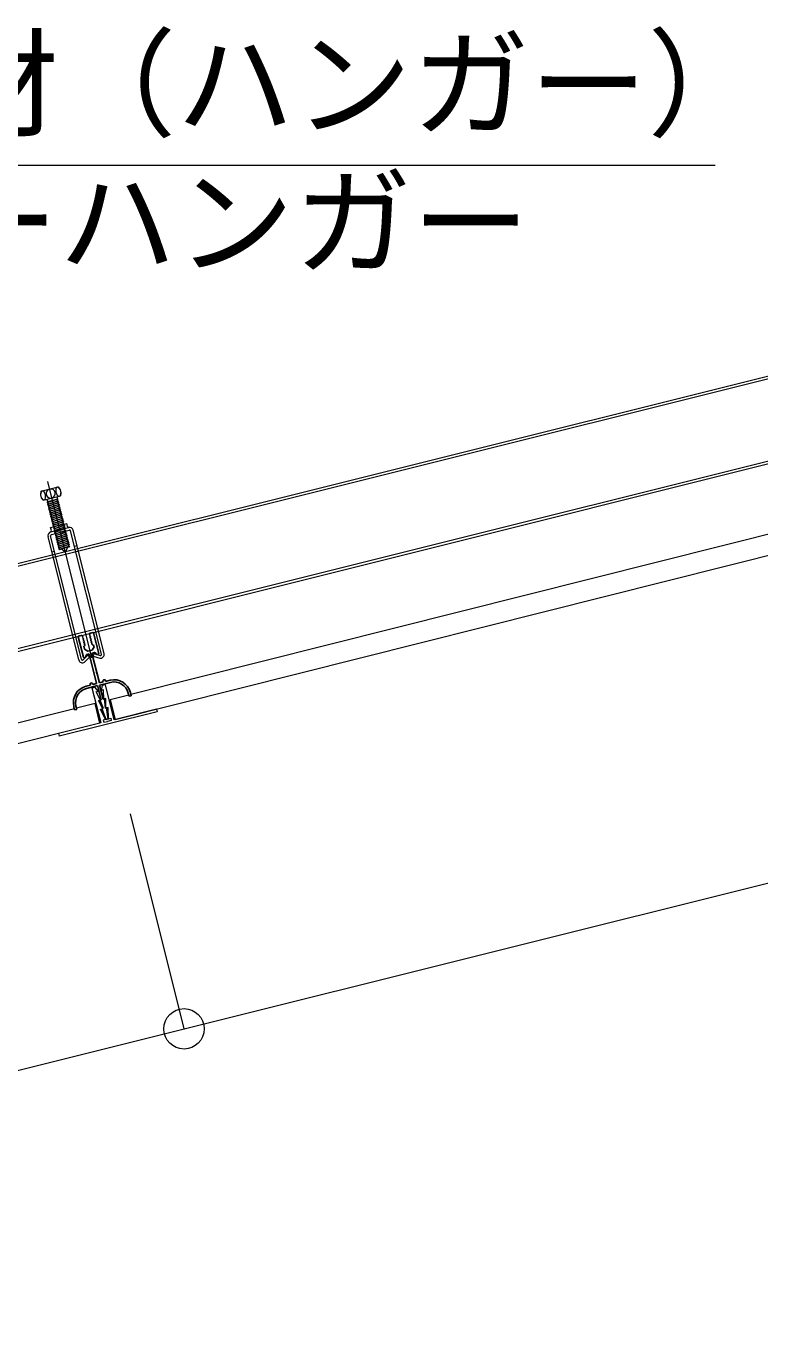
# Model space of a CAD drawing. Units: millimetres on the paper, with parts at other scales. Extents: x -195 to 195, y -135 to 132.
# Drawn here: x 23.57 to 34.47, y 79.23 to 98.65 of the extents above; entities that cross this region are included whole.
import ezdxf
from ezdxf.enums import TextEntityAlignment as Align

# ---------------------------------------------------------------- set-up
doc = ezdxf.new("R2010")
doc.units = ezdxf.units.MM
doc.header["$PDMODE"] = 32
doc.header["$PDSIZE"] = 0.6
doc.linetypes.add('CHAIN1', pattern=[8, 5, -1, 1, -1])
doc.linetypes.add('DASHED1', pattern=[1.8, 1.2, -0.6])
for name, color, linetype, lineweight in [('6-0_中心線', 4, 'CHAIN1', 9), ('6-2_野縁受け', 3, 'Continuous', 18), ('6-3_野縁', 2, 'Continuous', 25), ('6-5_寸法', 4, 'Continuous', 9), ('6-6_文字', 7, 'Continuous', 18), ('6-A_クリップ', 7, 'Continuous', 18), ('6-D_パネル', 4, 'Continuous', 9)]:
    doc.layers.add(name, color=color, linetype=linetype, lineweight=lineweight)
doc.styles.add('ＭＳ ゴシック', font='')
doc.styles.get('ＭＳ ゴシック').set_extended_font_data('MS Gothic')

msp = doc.modelspace()

# ---------------------------------------------------------------- linework, layer by layer
at = {"layer": '6-0_中心線'}
msp.add_line((24.545, 89.272), (23.891, 91.891), dxfattribs=at)
at = {"layer": '6-2_野縁受け'}
for p, q in [((15.222, 88.621), (49.542, 97.191)), ((15.231, 88.582), (49.552, 97.153)), ((15.519, 87.431), (49.839, 96.001)), ((15.529, 87.392), (49.849, 95.962)), ((24.596, 88.832), (24.554, 88.821)), ((24.683, 88.304), (24.554, 88.821)), ((24.748, 88.87), (24.706, 88.859)), ((24.877, 88.352), (24.748, 88.87)), ((25.518, 88.471), (24.062, 88.107)), ((25.508, 88.51), (24.877, 88.352)), ((25.508, 88.51), (25.518, 88.471)), ((24.683, 88.304), (24.053, 88.146)), ((24.053, 88.146), (24.062, 88.107))]:
    msp.add_line(p, q, dxfattribs=at)
for points in [[(24.748, 88.354), (24.677, 88.508), (24.708, 88.516), (24.644, 88.638), (24.675, 88.645), (24.612, 88.767), (24.643, 88.775), (24.596, 88.832)], [(24.796, 88.366), (24.787, 88.536), (24.756, 88.528), (24.754, 88.665), (24.724, 88.657), (24.722, 88.794), (24.691, 88.787), (24.706, 88.859)], [(24.748, 88.354), (24.717, 88.347), (24.725, 88.314), (24.78, 88.328)], [(24.796, 88.366), (24.827, 88.374), (24.835, 88.342), (24.78, 88.328)]]:
    msp.add_lwpolyline(points, dxfattribs=at)
at = {"layer": '6-3_野縁'}
for p, q in [((24.346, 89.584), (24.422, 89.28)), ((24.391, 89.605), (24.354, 89.596)), ((24.403, 89.598), (24.404, 89.595)), ((24.405, 89.593), (24.412, 89.589)), ((24.414, 89.58), (24.41, 89.574)), ((24.411, 89.569), (24.418, 89.565)), ((24.42, 89.556), (24.416, 89.549)), ((24.417, 89.545), (24.424, 89.541)), ((24.426, 89.532), (24.422, 89.525)), ((24.423, 89.521), (24.43, 89.517)), ((24.513, 89.632), (24.509, 89.627)), ((24.512, 89.617), (24.518, 89.614)), ((24.519, 89.609), (24.516, 89.602)), ((24.518, 89.593), (24.524, 89.589)), ((24.519, 89.637), (24.561, 89.647)), ((24.526, 89.585), (24.522, 89.578)), ((24.524, 89.569), (24.53, 89.565)), ((24.532, 89.56), (24.528, 89.554)), ((24.53, 89.545), (24.536, 89.541)), ((24.538, 89.536), (24.534, 89.53)), ((24.536, 89.52), (24.543, 89.517)), ((24.544, 89.512), (24.54, 89.505)), ((24.573, 89.64), (24.649, 89.336)), ((24.433, 89.444), (24.426, 89.442)), ((24.426, 89.442), (24.437, 89.4)), ((24.432, 89.507), (24.428, 89.501)), ((24.429, 89.496), (24.436, 89.492)), ((24.438, 89.483), (24.434, 89.477)), ((24.435, 89.472), (24.442, 89.468)), ((24.437, 89.4), (24.485, 89.371)), ((24.44, 89.449), (24.445, 89.459)), ((24.456, 89.297), (24.472, 89.323)), ((24.507, 89.332), (24.472, 89.323)), ((24.485, 89.371), (24.55, 89.387)), ((24.618, 88.889), (24.507, 89.332)), ((24.542, 89.496), (24.549, 89.492)), ((24.55, 89.488), (24.546, 89.481)), ((24.564, 89.462), (24.548, 89.472)), ((24.66, 88.899), (24.549, 89.342)), ((24.579, 89.436), (24.55, 89.387)), ((24.572, 89.461), (24.573, 89.461)), ((24.573, 89.461), (24.579, 89.436)), ((24.613, 89.327), (24.611, 89.335)), ((24.641, 89.324), (24.625, 89.32)), ((24.434, 89.272), (24.451, 89.276)), ((24.458, 89.289), (24.456, 89.297)), ((24.617, 89.058), (24.625, 89.029)), ((24.712, 88.929), (24.717, 88.913)), ((24.72, 88.942), (24.736, 88.946)), ((24.748, 88.938), (24.752, 88.922)), ((24.752, 88.922), (24.817, 88.938)), ((24.526, 88.866), (24.461, 88.85)), ((24.631, 88.858), (24.469, 88.817)), ((24.522, 88.882), (24.526, 88.866)), ((24.545, 88.898), (24.529, 88.894)), ((24.557, 88.891), (24.561, 88.875)), ((24.618, 88.889), (24.561, 88.875)), ((24.683, 88.647), (24.631, 88.858)), ((24.66, 88.899), (24.717, 88.913)), ((24.663, 88.866), (24.825, 88.906)), ((24.716, 88.655), (24.663, 88.866)), ((25.088, 88.748), (25.1, 88.7)), ((25.12, 88.756), (25.132, 88.708)), ((24.279, 88.546), (24.291, 88.498)), ((24.311, 88.554), (24.323, 88.506)), ((24.664, 88.643), (24.683, 88.647)), ((24.716, 88.518), (24.664, 88.643)), ((24.735, 88.66), (24.716, 88.655)), ((25.132, 88.708), (25.1, 88.7)), ((24.323, 88.506), (24.291, 88.498)), ((24.696, 88.513), (24.716, 88.518)), ((24.756, 88.356), (24.696, 88.513)), ((24.788, 88.364), (24.756, 88.356)), ((24.788, 88.364), (24.767, 88.531))]:
    msp.add_line(p, q, dxfattribs=at)
for points in [[(24.611, 89.335), (24.585, 89.351), (24.549, 89.342)], [(24.767, 88.531), (24.748, 88.526), (24.735, 88.66)]]:
    msp.add_lwpolyline(points, dxfattribs=at)
for centre, radius, start, end in [((24.356, 89.586), 0.01, 104.0211, 194.0211), ((24.393, 89.595), 0.01, 14.0211, 104.0211), ((24.407, 89.596), 0.0033, 194.0211, 238.8915), ((24.413, 89.572), 0.0033, 149.1507, 238.8915), ((24.408, 89.584), 0.0067, 329.1506, 58.8916), ((24.419, 89.548), 0.0033, 149.1507, 238.8915), ((24.414, 89.559), 0.0067, 329.1506, 58.8916), ((24.425, 89.523), 0.0033, 149.1507, 238.8915), ((24.42, 89.535), 0.0067, 329.1506, 58.8916), ((24.426, 89.511), 0.0067, 329.1506, 58.8916), ((24.515, 89.623), 0.0067, 149.1507, 238.8915), ((24.522, 89.627), 0.01, 104.0211, 149.1507), ((24.521, 89.599), 0.0067, 149.1507, 238.8915), ((24.517, 89.611), 0.0033, 329.1506, 58.8916), ((24.527, 89.575), 0.0067, 149.1507, 238.8915), ((24.523, 89.586), 0.0033, 329.1506, 58.8916), ((24.533, 89.55), 0.0067, 149.1507, 238.8915), ((24.529, 89.562), 0.0033, 329.1506, 58.8916), ((24.539, 89.526), 0.0067, 149.1507, 238.8915), ((24.535, 89.538), 0.0033, 329.1506, 58.8916), ((24.541, 89.514), 0.0033, 329.1506, 58.8916), ((24.563, 89.638), 0.01, 14.0211, 104.0211), ((24.431, 89.499), 0.0033, 149.1507, 238.8915), ((24.431, 89.453), 0.01, 284.0211, 334.5118), ((24.437, 89.475), 0.0033, 149.1507, 238.8915), ((24.432, 89.487), 0.0067, 329.1506, 58.8916), ((24.439, 89.462), 0.0067, 334.5118, 58.8916), ((24.545, 89.502), 0.0067, 149.1507, 238.8915), ((24.552, 89.478), 0.0067, 149.1507, 238.8915), ((24.547, 89.489), 0.0033, 329.1506, 58.8916), ((24.569, 89.471), 0.01, 238.8915, 284.0211), ((24.623, 89.33), 0.01, 194.0211, 284.0211), ((24.639, 89.334), 0.01, 284.0211, 14.0211), ((24.432, 89.282), 0.01, 194.0211, 284.0211), ((24.448, 89.286), 0.01, 284.0211, 14.0211), ((24.722, 88.932), 0.01, 104.0211, 194.0211), ((24.738, 88.936), 0.01, 14.0211, 104.0211), ((24.877, 88.696), 0.25, 14.0211, 104.0211), ((24.522, 88.607), 0.25, 104.0211, 194.0211), ((24.522, 88.607), 0.217, 104.0211, 194.0211), ((24.531, 88.884), 0.01, 104.0211, 194.0211), ((24.548, 88.888), 0.01, 14.0211, 104.0211), ((24.877, 88.696), 0.217, 14.0211, 104.0211)]:
    msp.add_arc(centre, radius, start, end, dxfattribs=at)
at = {"layer": '6-5_寸法'}
msp.add_line((25.92, 83.764), (55.576, 91.17), dxfattribs=at)
msp.add_lwpolyline([(7.78, 79.234), (25.92, 83.764), (25.123, 86.955)], dxfattribs=at)
at = {"layer": '6-5_寸法', "color": 3}
msp.add_point((25.916, 83.763), dxfattribs=at)
at = {"layer": '6-6_文字'}
msp.add_line((18.853, 96.588), (33.804, 96.588), dxfattribs=at)
at = {"layer": '6-A_クリップ'}
for p, q in [((23.79, 91.745), (23.786, 91.692)), ((23.786, 91.692), (23.796, 91.649)), ((23.79, 91.745), (24.048, 91.809)), ((23.796, 91.649), (23.823, 91.611)), ((23.823, 91.611), (24.082, 91.675)), ((24.027, 91.661), (24.035, 91.629)), ((24.048, 91.809), (24.077, 91.765)), ((24.077, 91.765), (24.088, 91.721)), ((24.088, 91.721), (24.082, 91.675)), ((23.883, 91.576), (24.042, 91.63)), ((23.883, 91.576), (23.895, 91.588)), ((23.883, 91.576), (23.884, 91.573)), ((24.043, 91.626), (23.884, 91.573)), ((23.884, 91.573), (23.9, 91.568)), ((23.89, 91.55), (24.048, 91.604)), ((23.89, 91.55), (23.902, 91.562)), ((23.89, 91.55), (23.891, 91.547)), ((24.049, 91.601), (23.891, 91.547)), ((23.891, 91.547), (23.907, 91.543)), ((23.896, 91.525), (24.055, 91.578)), ((23.896, 91.525), (23.908, 91.536)), ((23.896, 91.525), (23.897, 91.521)), ((24.055, 91.575), (23.897, 91.521)), ((23.897, 91.521), (23.913, 91.517)), ((23.903, 91.499), (24.061, 91.552)), ((24.062, 91.549), (23.903, 91.495)), ((23.903, 91.499), (23.915, 91.51)), ((23.903, 91.499), (23.903, 91.495)), ((23.903, 91.495), (23.919, 91.491)), ((23.909, 91.473), (24.068, 91.526)), ((23.909, 91.473), (23.921, 91.484)), ((23.909, 91.473), (23.91, 91.47)), ((24.068, 91.523), (23.91, 91.47)), ((23.91, 91.47), (23.926, 91.465)), ((23.916, 91.447), (24.074, 91.5)), ((24.075, 91.497), (23.916, 91.444)), ((23.916, 91.447), (23.928, 91.459)), ((23.922, 91.421), (24.08, 91.474)), ((24.081, 91.471), (23.923, 91.418)), ((23.928, 91.395), (24.087, 91.449)), ((24.043, 91.626), (24.031, 91.615)), ((24.048, 91.604), (24.032, 91.608)), ((24.049, 91.601), (24.037, 91.589)), ((24.055, 91.578), (24.039, 91.582)), ((24.042, 91.63), (24.04, 91.63)), ((24.042, 91.63), (24.043, 91.626)), ((24.055, 91.575), (24.043, 91.563)), ((24.061, 91.552), (24.045, 91.557)), ((24.048, 91.604), (24.049, 91.601)), ((24.062, 91.549), (24.05, 91.537)), ((24.068, 91.526), (24.052, 91.531)), ((24.055, 91.578), (24.055, 91.575)), ((24.068, 91.523), (24.056, 91.511)), ((24.074, 91.5), (24.058, 91.505)), ((24.061, 91.552), (24.062, 91.549)), ((24.075, 91.497), (24.063, 91.485)), ((24.08, 91.474), (24.064, 91.479)), ((24.068, 91.526), (24.068, 91.523)), ((24.081, 91.471), (24.069, 91.46)), ((24.087, 91.449), (24.071, 91.453)), ((24.074, 91.5), (24.075, 91.497)), ((24.08, 91.474), (24.081, 91.471)), ((24.087, 91.449), (24.088, 91.445)), ((23.916, 91.447), (23.916, 91.444)), ((23.916, 91.444), (23.932, 91.439)), ((23.922, 91.421), (23.934, 91.433)), ((23.922, 91.421), (23.923, 91.418)), ((23.923, 91.418), (23.939, 91.413)), ((23.928, 91.395), (23.94, 91.407)), ((23.928, 91.395), (23.929, 91.392)), ((24.088, 91.445), (23.929, 91.392)), ((23.929, 91.392), (23.945, 91.387)), ((23.934, 91.208), (24.173, 91.268)), ((23.935, 91.369), (24.093, 91.423)), ((23.935, 91.369), (23.947, 91.381)), ((23.935, 91.369), (23.936, 91.366)), ((24.094, 91.419), (23.936, 91.366)), ((23.936, 91.366), (23.952, 91.362)), ((23.941, 91.343), (24.1, 91.397)), ((23.941, 91.343), (23.953, 91.355)), ((23.941, 91.343), (23.942, 91.34)), ((24.101, 91.394), (23.942, 91.34)), ((23.942, 91.34), (23.958, 91.336)), ((23.948, 91.318), (24.106, 91.371)), ((23.948, 91.318), (23.96, 91.329)), ((23.948, 91.318), (23.949, 91.314)), ((24.107, 91.368), (23.949, 91.314)), ((23.949, 91.314), (23.965, 91.31)), ((23.954, 91.292), (24.113, 91.345)), ((23.954, 91.292), (23.966, 91.303)), ((23.954, 91.292), (23.955, 91.288)), ((24.114, 91.342), (23.955, 91.288)), ((23.955, 91.288), (23.971, 91.284)), ((23.961, 91.266), (24.119, 91.319)), ((23.961, 91.266), (23.973, 91.277)), ((23.961, 91.266), (23.962, 91.263)), ((24.12, 91.316), (23.962, 91.263)), ((23.962, 91.263), (23.978, 91.258)), ((23.967, 91.24), (24.126, 91.293)), ((24.127, 91.29), (23.968, 91.237)), ((24.088, 91.445), (24.076, 91.434)), ((24.093, 91.423), (24.077, 91.427)), ((24.094, 91.419), (24.082, 91.408)), ((24.1, 91.397), (24.084, 91.401)), ((24.101, 91.394), (24.089, 91.382)), ((24.106, 91.371), (24.09, 91.376)), ((24.093, 91.423), (24.094, 91.419)), ((24.107, 91.368), (24.095, 91.356)), ((24.113, 91.345), (24.097, 91.35)), ((24.1, 91.397), (24.101, 91.394)), ((24.114, 91.342), (24.102, 91.33)), ((24.119, 91.319), (24.103, 91.324)), ((24.106, 91.371), (24.107, 91.368)), ((24.12, 91.316), (24.108, 91.304)), ((24.126, 91.293), (24.11, 91.298)), ((24.113, 91.345), (24.114, 91.342)), ((24.127, 91.29), (24.115, 91.278)), ((24.13, 91.268), (24.116, 91.272)), ((24.119, 91.319), (24.12, 91.316)), ((24.126, 91.293), (24.127, 91.29)), ((24.185, 91.219), (24.173, 91.268)), ((24.353, 89.241), (23.896, 91.071)), ((23.946, 91.16), (23.934, 91.208)), ((24.392, 89.25), (23.935, 91.081)), ((23.937, 91.14), (24.202, 91.206)), ((23.947, 91.101), (24.212, 91.168)), ((23.967, 91.24), (23.979, 91.252)), ((23.967, 91.24), (23.968, 91.237)), ((23.968, 91.237), (23.984, 91.232)), ((24, 91.111), (24.158, 91.164)), ((24.159, 91.161), (24, 91.107)), ((24, 91.111), (24.012, 91.122)), ((24, 91.111), (24, 91.107)), ((24, 91.107), (24.016, 91.103)), ((24.006, 91.085), (24.164, 91.138)), ((24.006, 91.085), (24.018, 91.096)), ((24.006, 91.085), (24.007, 91.082)), ((24.165, 91.135), (24.007, 91.082)), ((24.007, 91.082), (24.023, 91.077)), ((24.012, 91.059), (24.171, 91.112)), ((24.012, 91.059), (24.024, 91.07)), ((24.172, 91.109), (24.013, 91.056)), ((24.019, 91.033), (24.177, 91.086)), ((24.178, 91.083), (24.02, 91.03)), ((24.159, 91.161), (24.147, 91.149)), ((24.164, 91.138), (24.148, 91.143)), ((24.165, 91.135), (24.153, 91.123)), ((24.171, 91.112), (24.155, 91.117)), ((24.158, 91.164), (24.156, 91.165)), ((24.158, 91.164), (24.159, 91.161)), ((24.172, 91.109), (24.16, 91.097)), ((24.177, 91.086), (24.161, 91.091)), ((24.164, 91.138), (24.165, 91.135)), ((24.178, 91.083), (24.166, 91.072)), ((24.184, 91.06), (24.168, 91.065)), ((24.171, 91.112), (24.172, 91.109)), ((24.177, 91.086), (24.178, 91.083)), ((24.69, 89.324), (24.232, 91.155)), ((24.728, 89.335), (24.271, 91.165)), ((24.012, 91.059), (24.013, 91.056)), ((24.013, 91.056), (24.029, 91.051)), ((24.019, 91.033), (24.031, 91.045)), ((24.019, 91.033), (24.02, 91.03)), ((24.02, 91.03), (24.036, 91.025)), ((24.025, 91.007), (24.184, 91.06)), ((24.025, 91.007), (24.037, 91.019)), ((24.025, 91.007), (24.026, 91.004)), ((24.185, 91.057), (24.026, 91.004)), ((24.026, 91.004), (24.042, 90.999)), ((24.032, 90.981), (24.19, 91.035)), ((24.032, 90.981), (24.044, 90.993)), ((24.032, 90.981), (24.033, 90.978)), ((24.191, 91.031), (24.033, 90.978)), ((24.033, 90.978), (24.049, 90.973)), ((24.038, 90.955), (24.197, 91.009)), ((24.038, 90.955), (24.05, 90.967)), ((24.038, 90.955), (24.039, 90.952)), ((24.198, 91.005), (24.039, 90.952)), ((24.039, 90.952), (24.055, 90.948)), ((24.045, 90.93), (24.203, 90.983)), ((24.045, 90.93), (24.057, 90.941)), ((24.045, 90.93), (24.046, 90.926)), ((24.204, 90.98), (24.046, 90.926)), ((24.046, 90.926), (24.062, 90.922)), ((24.051, 90.904), (24.21, 90.957)), ((24.051, 90.904), (24.063, 90.915)), ((24.051, 90.904), (24.052, 90.9)), ((24.211, 90.954), (24.052, 90.9)), ((24.052, 90.9), (24.068, 90.896)), ((24.205, 90.916), (24.059, 90.879)), ((24.059, 90.879), (24.07, 90.889)), ((24.071, 90.882), (24.216, 90.931)), ((24.154, 90.834), (24.09, 90.887)), ((24.217, 90.928), (24.112, 90.892)), ((24.154, 90.834), (24.187, 90.911)), ((24.185, 91.057), (24.173, 91.046)), ((24.19, 91.035), (24.174, 91.039)), ((24.191, 91.031), (24.179, 91.02)), ((24.197, 91.009), (24.181, 91.013)), ((24.184, 91.06), (24.185, 91.057)), ((24.198, 91.005), (24.186, 90.994)), ((24.203, 90.983), (24.187, 90.987)), ((24.19, 91.035), (24.191, 91.031)), ((24.204, 90.98), (24.192, 90.968)), ((24.21, 90.957), (24.194, 90.962)), ((24.197, 91.009), (24.198, 91.005)), ((24.211, 90.954), (24.199, 90.942)), ((24.216, 90.931), (24.2, 90.936)), ((24.203, 90.983), (24.204, 90.98)), ((24.217, 90.928), (24.205, 90.916)), ((24.21, 90.957), (24.211, 90.954)), ((24.216, 90.931), (24.217, 90.928)), ((24.577, 89.335), (24.566, 89.296)), ((24.577, 89.335), (24.672, 89.304)), ((24.487, 89.312), (24.417, 89.24)), ((24.514, 89.283), (24.439, 89.207)), ((24.487, 89.312), (24.514, 89.283)), ((24.566, 89.296), (24.668, 89.265))]:
    msp.add_line(p, q, dxfattribs=at)
at = {"layer": '6-A_クリップ', "linetype": 'DASHED1'}
for p, q in [((23.974, 91.214), (24.132, 91.267)), ((24.133, 91.264), (23.975, 91.211)), ((24.133, 91.264), (24.121, 91.253)), ((24.132, 91.267), (24.133, 91.264)), ((23.974, 91.214), (23.986, 91.226)), ((23.974, 91.214), (23.975, 91.211)), ((23.975, 91.211), (23.991, 91.206)), ((23.98, 91.188), (24.139, 91.242)), ((23.98, 91.188), (23.992, 91.2)), ((23.98, 91.188), (23.981, 91.185)), ((24.139, 91.238), (23.981, 91.185)), ((23.981, 91.185), (23.997, 91.18)), ((23.987, 91.162), (24.145, 91.216)), ((24.146, 91.212), (23.987, 91.159)), ((23.987, 91.162), (23.999, 91.174)), ((23.987, 91.162), (23.987, 91.159)), ((23.987, 91.159), (24.003, 91.155)), ((23.993, 91.136), (24.152, 91.19)), ((23.993, 91.136), (24.005, 91.148)), ((23.993, 91.136), (23.994, 91.133)), ((24.152, 91.187), (23.994, 91.133)), ((23.994, 91.133), (24.005, 91.13)), ((24.139, 91.242), (24.123, 91.246)), ((24.139, 91.238), (24.127, 91.227)), ((24.145, 91.216), (24.129, 91.22)), ((24.146, 91.212), (24.134, 91.201)), ((24.152, 91.19), (24.136, 91.194)), ((24.139, 91.242), (24.139, 91.238)), ((24.152, 91.187), (24.14, 91.175)), ((24.145, 91.216), (24.146, 91.212)), ((24.152, 91.19), (24.152, 91.187)), ((24.289, 90.929), (24.328, 90.939)), ((23.952, 90.845), (23.991, 90.855))]:
    msp.add_line(p, q, dxfattribs=at)
at = {"layer": '6-A_クリップ'}
msp.add_lwpolyline([(23.878, 91.624), (23.886, 91.592), (24.04, 91.63)], dxfattribs=at)
for centre, radius, start, end in [((23.926, 91.681), 0.142, 155.3206, 168.5465), ((24.075, 91.844), 0.34, 215.0152, 221.2445), ((23.814, 91.731), 0.0192, 112.1261, 153.764), ((23.807, 91.709), 0.04, 39.6659, 89.6234), ((23.715, 91.654), 0.147, 14.2927, 33.2942), ((23.823, 91.649), 0.0382, 297.8657, 352.9472), ((23.557, 91.644), 0.304, 4.726, 8.7227), ((23.715, 91.651), 0.146, 357.2136, 7.1769), ((23.94, 91.708), 0.0725, 106.9526, 191.4622), ((23.938, 91.712), 0.071, 195.4839, 282.1858), ((23.933, 91.706), 0.0725, 16.58, 101.0896), ((23.933, 91.711), 0.071, 285.8564, 12.5583), ((24.157, 91.765), 0.147, 174.748, 193.7495), ((24.05, 91.77), 0.04, 118.4188, 168.3763), ((24.301, 91.83), 0.304, 199.3195, 203.3162), ((24.159, 91.762), 0.146, 200.8653, 210.8286), ((24.033, 91.786), 0.0192, 54.2782, 95.9161), ((24.064, 91.709), 0.0382, 215.095, 270.1765), ((23.958, 91.689), 0.142, 39.4957, 52.7216), ((24.058, 91.695), 0.0254, 285.0026, 335.5284), ((23.75, 91.763), 0.34, 346.7977, 353.027), ((23.835, 91.64), 0.0254, 232.5138, 283.0396), ((23.892, 91.591), 0.0041, 319.9114, 56.9806), ((23.899, 91.565), 0.0041, 319.9114, 68.1308), ((23.905, 91.539), 0.0041, 319.9114, 68.1308), ((23.911, 91.513), 0.0041, 319.9114, 68.1308), ((23.918, 91.487), 0.0041, 319.9114, 68.1308), ((23.924, 91.461), 0.0041, 319.9114, 68.1308), ((24.034, 91.612), 0.0041, 139.9114, 248.1308), ((24.04, 91.586), 0.0041, 139.9114, 248.1308), ((24.047, 91.56), 0.0041, 139.9114, 248.1308), ((24.053, 91.535), 0.0041, 139.9114, 248.1308), ((24.06, 91.509), 0.0041, 139.9114, 248.1308), ((24.066, 91.483), 0.0041, 139.9114, 248.1308), ((24.072, 91.457), 0.0041, 139.9114, 248.1308), ((23.931, 91.435), 0.0041, 319.9114, 68.1308), ((23.937, 91.409), 0.0041, 319.9114, 68.1308), ((23.944, 91.384), 0.0041, 319.9114, 68.1308), ((23.95, 91.358), 0.0041, 319.9114, 68.1308), ((23.957, 91.332), 0.0041, 319.9114, 68.1308), ((23.963, 91.306), 0.0041, 319.9114, 68.1308), ((23.97, 91.28), 0.0041, 319.9114, 68.1308), ((23.976, 91.254), 0.0041, 319.9114, 68.1308), ((24.079, 91.431), 0.0041, 139.9114, 248.1308), ((24.085, 91.405), 0.0041, 139.9114, 248.1308), ((24.092, 91.379), 0.0041, 139.9114, 248.1308), ((24.098, 91.353), 0.0041, 139.9114, 248.1308), ((24.105, 91.328), 0.0041, 139.9114, 248.1308), ((24.111, 91.302), 0.0041, 139.9114, 248.1308), ((24.118, 91.276), 0.0041, 139.9114, 248.1308), ((23.951, 91.085), 0.0567, 104.0211, 194.0211), ((23.93, 91.156), 0.0167, 284.0211, 14.0211), ((23.951, 91.085), 0.0167, 104.0211, 194.0211), ((23.983, 91.228), 0.0041, 56.9806, 68.1308), ((24.008, 91.125), 0.0041, 319.9114, 56.9806), ((24.015, 91.099), 0.0041, 319.9114, 68.1308), ((24.021, 91.073), 0.0041, 319.9114, 68.1308), ((24.15, 91.146), 0.0041, 139.9114, 248.1308), ((24.156, 91.121), 0.0041, 139.9114, 248.1308), ((24.163, 91.095), 0.0041, 139.9114, 248.1308), ((24.169, 91.069), 0.0041, 139.9114, 248.1308), ((24.202, 91.223), 0.0167, 194.0211, 284.0211), ((24.216, 91.151), 0.0567, 14.0211, 104.0211), ((24.216, 91.151), 0.0167, 14.0211, 104.0211), ((24.028, 91.047), 0.0041, 319.9114, 68.1308), ((24.034, 91.021), 0.0041, 319.9114, 68.1308), ((24.041, 90.995), 0.0041, 319.9114, 68.1308), ((24.047, 90.97), 0.0041, 319.9114, 68.1308), ((24.054, 90.944), 0.0041, 319.9114, 68.1308), ((24.06, 90.918), 0.0041, 319.9114, 68.1308), ((24.067, 90.892), 0.0041, 319.9114, 68.1308), ((24.176, 91.043), 0.0041, 139.9114, 248.1308), ((24.182, 91.017), 0.0041, 139.9114, 248.1308), ((24.189, 90.991), 0.0041, 139.9114, 248.1308), ((24.195, 90.965), 0.0041, 139.9114, 248.1308), ((24.202, 90.939), 0.0041, 139.9114, 248.1308), ((24.208, 90.914), 0.0041, 139.9114, 151.0616), ((24.673, 89.321), 0.0567, 264.7005, 14.0211), ((24.673, 89.32), 0.0167, 264.7005, 14.0211), ((24.408, 89.255), 0.0567, 194.0211, 303.3417), ((24.408, 89.254), 0.0167, 194.0211, 303.3417)]:
    msp.add_arc(centre, radius, start, end, dxfattribs=at)
at = {"layer": '6-A_クリップ', "linetype": 'DASHED1'}
for centre, start, end in [((23.989, 91.202), 319.9114, 68.1308), ((23.995, 91.177), 319.9114, 68.1308), ((24.002, 91.151), 319.9114, 68.1308), ((24.124, 91.25), 139.9114, 248.1308), ((24.131, 91.224), 139.9114, 248.1308), ((24.137, 91.198), 139.9114, 248.1308), ((24.144, 91.172), 139.9114, 248.1308)]:
    msp.add_arc(centre, 0.0041, start, end, dxfattribs=at)
at = {"layer": '6-D_パネル'}
for p, q in [((53.852, 95.945), (25.128, 88.725)), ((24.894, 88.356), (54.328, 95.755)), ((24.594, 88.591), (24.319, 88.522)), ((24.667, 88.3), (24.594, 88.591)), ((25.096, 88.716), (24.821, 88.647)), ((24.821, 88.647), (24.894, 88.356)), ((24.287, 88.514), (7.024, 84.203)), ((24.667, 88.3), (6.775, 83.832))]:
    msp.add_line(p, q, dxfattribs=at)

# ---------------------------------------------------------------- texts
at = {"layer": '6-6_文字', "style": 'ＭＳ ゴシック'}
for s, p in [('吊り材（ハンガー）', (18.8, 96.767)), ('フリーハンガー', (18.8, 94.715))]:
    msp.add_text(s, height=1.283, dxfattribs=at).set_placement(p, align=Align.BOTTOM_LEFT)

doc.saveas('drawing.dxf')
